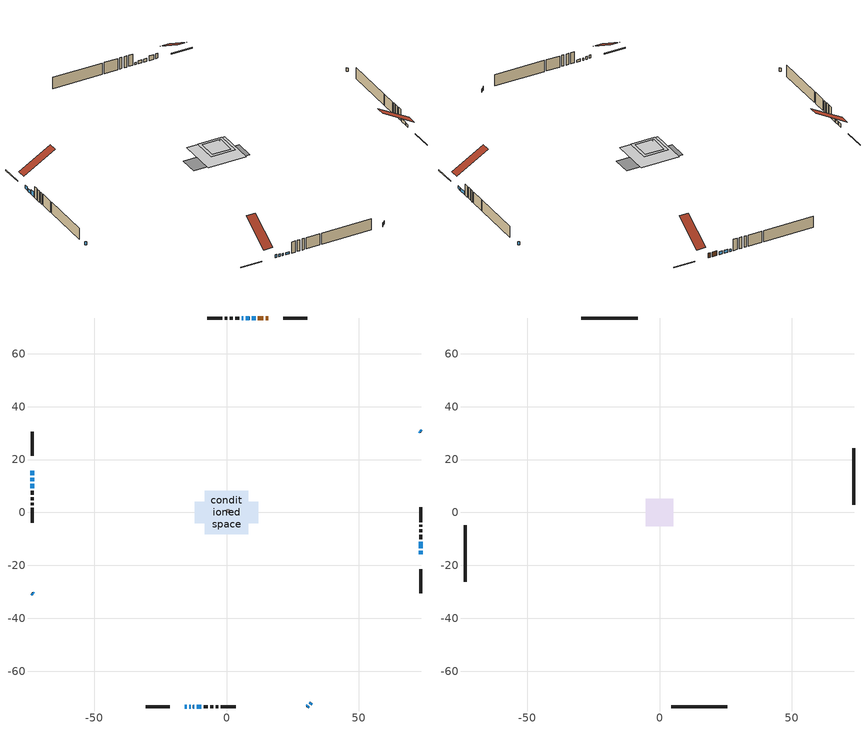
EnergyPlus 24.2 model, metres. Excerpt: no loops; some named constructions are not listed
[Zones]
air source heat pump airloop ret air zone
 floor adiabatic (AdiabaticConst): 0,0 0,1 1,1 1,0 z0
 wall adiabatic (AdiabaticConst): 1,0 1,1 0,1 0,0 1,0 z0:1
 ceiling adiabatic (AdiabaticConst): 1,0 1,1 0,1 0,0 z1
conditioned space
 floor adiabatic (AdiabaticFloorConstruction): -8.21,-8.21 -8.21,8.21 8.21,8.21 8.21,-8.21 z2.44
 floor foundation (Slab1 construction): -12.07,-4.01 -12.07,4.01 12.07,4.01 12.07,-4.01 z0
 wall outside (RimJoist1 construction): 30.43,73.47 21.5,73.47 / -30.43,-73.47 -21.5,-73.47 / -73.47,30.43 -73.47,21.5 / 73.47,-30.43 73.47,-21.5 z0:0.3
 wall outside (AdiabaticWallConstruction 1): 15.73,73.47 14.82,73.47 / 13.89,73.47 11.89,73.47 z0:2.03
 wall outside (AdiabaticWallConstruction): 73.47,-15.73 73.47,-14.41 z0:1.17; 10.96,73.47 9.62,73.47 / -73.47,-30.43 -73,-30.9 / 8.69,73.47 7.34,73.47 / 30.43,-73.47 30.9,-73 / -15.73,-73.47 -15.07,-73.47 / -73.47,13.2 -73.47,11.85 / 73.47,-13.48 73.47,-10.96 / 73.47,30.43 73,30.9 / 31.55,-72.34 32.02,-71.87 z0:1.35; 6.41,73.47 5.72,73.47 z0:0.94; -73.47,15.73 -73.47,14.13 z0:1.52; -14.14,-73.47 -13.58,-73.47 z0:1.22; -12.66,-73.47 -12.09,-73.47 z0:0.89; -73.47,10.93 -73.47,9.15 z0:2.03; -11.17,-73.47 -9.57,-73.47 z0:0.92
 wall outside (Wall1 construction): 4.8,73.47 3.24,73.47 / -8.64,-73.47 -7.08,-73.47 / -73.47,8.22 -73.47,6.66 / 73.47,-10.04 73.47,-8.48 z0:4.88
 wall outside (Wall2 construction): 2.31,73.47 1.16,73.47 / -6.15,-73.47 -5,-73.47 / -73.47,5.73 -73.47,4.58 / 73.47,-7.55 73.47,-6.4 z0:4.88
 wall outside (Wall3 construction): 0.23,73.47 -0.67,73.47 / -4.07,-73.47 -3.18,-73.47 / -73.47,3.65 -73.47,2.76 / 73.47,-5.47 73.47,-4.57 z0:4.88
 wall outside (Wall4 construction): -1.59,73.47 -7.28,73.47 / -2.25,-73.47 3.44,-73.47 / -73.47,1.83 -73.47,-3.86 / 73.47,-3.65 73.47,2.04 z0:4.88
 window (WindowConstruction): 73.47,-15.73 73.47,-14.41 z0:1.17
 window (WindowConstruction 6): 10.96,73.47 9.62,73.47 z0:1.35
 window (WindowConstruction 7): -73.47,-30.43 -73,-30.9 z0:1.35
 window (WindowConstruction 8): 8.69,73.47 7.34,73.47 z0:1.35
 window (WindowConstruction 9): 6.41,73.47 5.72,73.47 z0:0.94
 window (WindowConstruction 10): 30.43,-73.47 30.9,-73 z0:1.35
 window (WindowConstruction 11): -15.73,-73.47 -15.07,-73.47 z0:1.35
 window (WindowConstruction 12): -73.47,15.73 -73.47,14.13 z0:1.52
 window (WindowConstruction 13): -73.47,13.2 -73.47,11.85 z0:1.35
 window (WindowConstruction 14): -14.14,-73.47 -13.58,-73.47 z0:1.22
 window (WindowConstruction 15): -12.65,-73.47 -12.1,-73.47 z0:0.89
 window (WindowConstruction 1): -73.47,10.93 -73.47,9.15 z0:2.03
 window (WindowConstruction 2): 73.47,-13.48 73.47,-10.96 z0:1.35
 window (WindowConstruction 3): 73.47,30.43 73,30.9 z0:1.35
 window (WindowConstruction 4): 31.56,-72.34 32.02,-71.88 z0:1.35
 window (WindowConstruction 5): -11.17,-73.47 -9.57,-73.47 z0:0.91
 door (Door): 15.73,73.47 14.82,73.47 z0:2.03
 door (Door 1): 13.89,73.47 11.89,73.47 z0:2.03
 ceiling adiabatic (AdiabaticFloorConstruction): 8.21,-8.21 8.21,8.21 -8.21,8.21 -8.21,-8.21 z2.44
furnace airloop ret air zone
 floor adiabatic (AdiabaticConst): 0,0 0,1 1,1 1,0 z0
 wall adiabatic (AdiabaticConst): 0,1 0,0 1,0 1,1 0,1 z0:1
 ceiling adiabatic (AdiabaticConst): 1,0 1,1 0,1 0,0 z1
attic - vented
 floor to conditioned space (Floor1 construction Reversed): -3.99,-3.99 -3.99,3.99 3.99,3.99 3.99,-3.99 z4.88
 floor to conditioned space (Floor2 construction Reversed): -3.33,-3.33 -3.33,3.33 3.33,3.33 3.33,-3.33 z4.88
 floor to conditioned space (Floor3 construction Reversed): -5.13,-5.13 -5.13,5.13 5.13,5.13 5.13,-5.13 z4.88
 wall outside (Wall5 construction): -8.21,73.47 -29.5,73.47 / 4.37,-73.47 25.66,-73.47 / -73.47,-4.79 -73.47,-26.08 / 73.47,2.97 73.47,24.26 z0:4.88
 roof outside (Roof1 construction): 16.66,73.47,4.88 16.66,59.97,12.75 20.57,59.97,12.75 20.57,73.47,4.88; -16.66,-73.47,4.88 -16.66,-59.97,12.75 -20.57,-59.97,12.75 -20.57,-73.47,4.88; -73.47,16.66,4.88 -59.97,16.66,12.75 -59.97,20.57,12.75 -73.47,20.57,4.88; 73.47,-16.66,4.88 59.97,-16.66,12.75 59.97,-20.57,12.75 73.47,-20.57,4.88
[Construction]
Floor1 construction: ceiling loosefill ins, ceiling stud and cavity, gypsum board
Floor2 construction: ceiling loosefill ins, ceiling stud and cavity 1, gypsum board
Floor3 construction: ceiling loosefill ins, ceiling stud and cavity 2, gypsum board
[EnergyManagementSystem:Actuator]
Name | Actuated Component Unique | Actuated Component Type | Actuated Component Control Type
air_source_heat_pump_airloop_0_RetCondToDZ_act | air source heat pump airloop_0 RetCondToDZ | OtherEquipment | Power Level
air_source_heat_pump_airloop_0_RetCondToRP_act | air source heat pump airloop_0 RetCondToRP | OtherEquipment | Power Level
air_source_heat_pump_airloop_0_RetLatLkToRP_act | air source heat pump airloop_0 RetLatLkToRP | OtherEquipment | Power Level
air_source_heat_pump_airloop_0_RetSensLkToRP_act | air source heat pump airloop_0 RetSensLkToRP | OtherEquipment | Power Level
air_source_heat_pump_airloop_0_SupCondToDZ_act | air source heat pump airloop_0 SupCondToDZ | OtherEquipment | Power Level
air_source_heat_pump_airloop_0_SupCondToLv_act | air source heat pump airloop_0 SupCondToLv | OtherEquipment | Power Level
air_source_heat_pump_airloop_0_SupLatLkToCond_act | air source heat pump airloop_0 SupLatLkToCond | OtherEquipment | Power Level
air_source_heat_pump_airloop_0_SupLatLkToDZ_act | air source heat pump airloop_0 SupLatLkToDZ | OtherEquipment | Power Level
air_source_heat_pump_airloop_0_SupSensLkToCond_act | air source heat pump airloop_0 SupSensLkToCond | OtherEquipment | Power Level
air_source_heat_pump_airloop_0_SupSensLkToDZ_act | air source heat pump airloop_0 SupSensLkToDZ | OtherEquipment | Power Level
air_source_heat_pump_airloop_0_ZoneMixCondToDZ_mix_act | air source heat pump airloop_0 ZoneMixCondToDZ mix | ZoneMixing | Air Exchange Flow Rate
air_source_heat_pump_airloop_0_ZoneMixDZToCond_mix_act | air source heat pump airloop_0 ZoneMixDZToCond mix | ZoneMixing | Air Exchange Flow Rate
attic_vented_1_duct_leakage_imbalance_infil_flow_act | attic_vented 1 duct leakage imbalance infil flow | Zone Infiltration | Air Exchange Flow Rate
fridge_schedule_act | fridge schedule | Schedule:Constant | Schedule Value
furnace_airloop_0_RetCondToDZ_act | furnace airloop_0 RetCondToDZ | OtherEquipment | Power Level
furnace_airloop_0_RetCondToRP_act | furnace airloop_0 RetCondToRP | OtherEquipment | Power Level
furnace_airloop_0_RetLatLkToRP_act | furnace airloop_0 RetLatLkToRP | OtherEquipment | Power Level
furnace_airloop_0_RetSensLkToRP_act | furnace airloop_0 RetSensLkToRP | OtherEquipment | Power Level
furnace_airloop_0_SupCondToDZ_act | furnace airloop_0 SupCondToDZ | OtherEquipment | Power Level
furnace_airloop_0_SupCondToLv_act | furnace airloop_0 SupCondToLv | OtherEquipment | Power Level
furnace_airloop_0_SupLatLkToCond_act | furnace airloop_0 SupLatLkToCond | OtherEquipment | Power Level
furnace_airloop_0_SupLatLkToDZ_act | furnace airloop_0 SupLatLkToDZ | OtherEquipment | Power Level
furnace_airloop_0_SupSensLkToCond_act | furnace airloop_0 SupSensLkToCond | OtherEquipment | Power Level
furnace_airloop_0_SupSensLkToDZ_act | furnace airloop_0 SupSensLkToDZ | OtherEquipment | Power Level
furnace_airloop_0_ZoneMixCondToDZ_mix_act | furnace airloop_0 ZoneMixCondToDZ mix | ZoneMixing | Air Exchange Flow Rate
furnace_airloop_0_ZoneMixDZToCond_mix_act | furnace airloop_0 ZoneMixDZToCond mix | ZoneMixing | Air Exchange Flow Rate
infil_flow_act | infil flow | Zone Infiltration | Air Exchange Flow Rate
mech_vent_house_fan_cfis_act | mech vent house fan cfis | ElectricEquipment | Electricity Rate
mech_vent_house_fan_latent_load_act | mech vent house fan latent load | OtherEquipment | Power Level
mech_vent_house_fan_sensible_load_act | mech vent house fan sensible load | OtherEquipment | Power Level
natural_vent_flow_act | natural vent flow | Zone Infiltration | Air Exchange Flow Rate
Sequential_Fraction_Schedule_2_act | Sequential Fraction Schedule 2 | Schedule:Constant | Schedule Value
water_heater_ec_adj_act | water heater energy adjustment1 | OtherEquipment | Power Level
whole_house_fan_act | whole house fan | ElectricEquipment | Electricity Rate
whole_house_fan_flow_act | whole house fan flow | Zone Infiltration | Air Exchange Flow Rate
whole_house_fan_mix_act | whole house fan mix | ZoneMixing | Air Exchange Flow Rate
[EnergyManagementSystem:Program]
air_source_heat_pump_airloop_0_duct_program: Set air_source_heat_pump_airloop_AH_MFR = air_source_heat_pump_airloop_AH_MFR_s; Set air_source_heat_pump_airloop_Fan_RTF = 0; Set air_source_heat_pump_airloop_Fan_RTF = air_source_heat_pump_airloop_Fan_RTF + air_source_heat_pump_airloop_Fan_RTF_s; Set air_source_heat_pump_airloop_Fan_RTF = air_source_heat_pump_airloop_Fan_RTF + air_source_heat_pump_airloop_Fan_RTF_s_1; Set air_source_heat_pump_airloop_Fan_RTF = air_source_heat_pump_airloop_Fan_RTF + air_source_heat_pump_airloop_Fan_RTF_s_2; Set air_source_heat_pump_airloop_Fan_RTF = air_source_heat_pump_airloop_Fan_RTF + air_source_heat_pump_airloop_Fan_RTF_s_3; Set air_source_heat_pump_airloop_AH_VFR = air_source_heat_pump_airloop_AH_VFR_s; Set air_source_heat_pump_airloop_AH_Tout = air_source_heat_pump_airloop_AH_Tout_s; Set air_source_heat_pump_airloop_AH_Wout = air_source_heat_pump_airloop_AH_Wout_s; Set air_source_heat_pump_airloop_RA_T = air_source_heat_pump_airloop_RA_T_s; Set air_source_heat_pump_airloop_Ra_W = air_source_heat_pump_airloop_Ra_W_s; Set air_source_heat_pump_airloop_0_DZ_T = air_source_heat_pump_airloop_0_DZ_T_s; Set air_source_heat_pump_airloop_0_DZ_W = air_source_heat_pump_airloop_0_DZ_W_s; Run air_source_heat_pump_airloop_0_duct_subroutine; Set air_source_heat_pump_airloop_0_SupSensLkToCond_act = air_source_heat_pump_airloop_0_SupSensLkToCond; Set air_source_heat_pump_airloop_0_SupLatLkToCond_act = air_source_heat_pump_airloop_0_SupLatLkToCond; Set air_source_heat_pump_airloop_0_SupCondToLv_act = air_source_heat_pump_airloop_0_SupCondToLv; Set air_source_heat_pump_airloop_0_RetSensLkToRP_act = air_source_heat_pump_airloop_0_RetSensLkToRP; Set air_source_heat_pump_airloop_0_RetLatLkToRP_act = air_source_heat_pump_airloop_0_RetLatLkToRP; Set air_source_heat_pump_airloop_0_RetCondToRP_act = air_source_heat_pump_airloop_0_RetCondToRP; Set air_source_heat_pump_airloop_0_RetCondToDZ_act = air_source_heat_pump_airloop_0_RetCondToDZ; Set air_source_heat_pump_airloop_0_SupCondToDZ_act = air_source_heat_pump_airloop_0_SupCondToDZ; Set air_source_heat_pump_airloop_0_SupSensLkToDZ_act = air_source_heat_pump_airloop_0_SupSensLkToDZ; Set air_source_heat_pump_airloop_0_SupLatLkToDZ_act = air_source_heat_pump_airloop_0_SupLatLkToDZ; Set air_source_heat_pump_airloop_0_ZoneMixDZToCond_mix_act = air_source_heat_pump_airloop_0_ZoneMixDZToCond; Set air_source_heat_pump_airloop_0_ZoneMixCondToDZ_mix_act = air_source_heat_pump_airloop_0_ZoneMixCondToDZ
air_source_heat_pump_supply_fan_disaggregate_program: Set air_source_heat_pump_supply_fan_clg = 0; Set air_source_heat_pump_supply_fan_primary_htg = 0; If air_source_heat_pump_clg_coil_s > 0; Set air_source_heat_pump_supply_fan_clg = air_source_heat_pump_supply_fan_s; Else; Set air_source_heat_pump_supply_fan_primary_htg = air_source_heat_pump_supply_fan_s; EndIf
air_source_heat_pump_supply_fan_power_program: If tout_db_1 < -40.0; Set air_source_heat_pump_supply_fan_pressure_rise_act = 0; Set air_source_heat_pump_supply_fan_total_efficiency_act = 1; Else; Set air_source_heat_pump_supply_fan_pressure_rise_act = NULL; Set air_source_heat_pump_supply_fan_total_efficiency_act = NULL; EndIf
attic_vented_1_duct_leakage_imbalance_infil_program: Set Qducts = 0; Set Qducts = Qducts - furnace_airloop_0_DuctImbalLkSupFanEquivDZ; Set Qducts = Qducts + furnace_airloop_0_DuctImbalLkExhFanEquivDZ; Set Qducts = Qducts - air_source_heat_pump_airloop_0_DuctImbalLkSupFanEquivDZ; Set Qducts = Qducts + air_source_heat_pump_airloop_0_DuctImbalLkExhFanEquivDZ; Set attic_vented_1_duct_leakage_imbalance_infil_flow_act = (@Abs(Qducts))
boiler_hydronic_pump_disaggregate_program: Set boiler_hydronic_pump_backup_htg = 0; If boiler_baseboard_s > 0; Set boiler_hydronic_pump_backup_htg = boiler_hydronic_pump_s; EndIf
boiler_hydronic_pump_power_program: Set heating_plr = boiler_plr_s; Set pump_total_eff = boiler_hydronic_pump_rated_mfr / 1000 * 20000.0 / 1.0; Set pump_vfr = boiler_hydronic_pump_mfr_s / 1000; If pump_vfr > 0; Set boiler_hydronic_pump_pressure_rise_act = 1.0 * heating_plr * pump_total_eff / pump_vfr; Else; Set boiler_hydronic_pump_pressure_rise_act = 0; EndIf
component_loads_program: Set loads_htg_walls = 0; Set loads_htg_rim_joists = 0; Set loads_htg_foundation_walls = 0; Set loads_htg_floors = 0; Set loads_htg_slabs = 0; Set loads_htg_ceilings = 0; Set loads_htg_roofs = 0; Set loads_htg_windows_conduction = 0; Set loads_htg_windows_solar = 0; Set loads_htg_doors = 0; Set loads_htg_skylights_conduction = 0; Set loads_htg_skylights_solar = 0; Set loads_htg_internal_mass = 0; Set loads_htg_intgains = 0; Set loads_htg_lighting = 0; Set loads_htg_infil = 0; Set loads_htg_mechvent = 0; Set loads_htg_natvent = 0; Set loads_htg_whf = 0; Set loads_htg_ducts = 0; Set loads_clg_walls = 0; Set loads_clg_rim_joists = 0; Set loads_clg_foundation_walls = 0; Set loads_clg_floors = 0; Set loads_clg_slabs = 0; Set loads_clg_ceilings = 0; Set loads_clg_roofs = 0; Set loads_clg_windows_conduction = 0; Set loads_clg_windows_solar = 0; Set loads_clg_doors = 0; Set loads_clg_skylights_conduction = 0; Set loads_clg_skylights_solar = 0; Set loads_clg_internal_mass = 0; Set loads_clg_intgains = 0; Set loads_clg_lighting = 0; Set loads_clg_infil = 0; Set loads_clg_mechvent = 0; Set loads_clg_natvent = 0; Set loads_clg_whf = 0; Set loads_clg_ducts = 0; Set hr_walls = 0; Set hr_walls = hr_walls + s_conv_10 + s_ig_10 + s_sol_10 + s_lgt_10 + s_surf_10; Set hr_walls = hr_walls + s_conv_11 + s_ig_11 + s_sol_11 + s_lgt_11 + s_surf_11; Set hr_walls = hr_walls + s_conv_12 + s_ig_12 + s_sol_12 + s_lgt_12 + s_surf_12; Set hr_walls = hr_walls + s_conv_13 + s_ig_13 + s_sol_13 + s_lgt_13 + s_surf_13; Set hr_walls = hr_walls + s_conv_14 + s_ig_14 + s_sol_14 + s_lgt_14 + s_surf_14; Set hr_walls = hr_walls + s_conv_15 + s_ig_15 + s_sol_15 + s_lgt_15 + s_surf_15; Set hr_walls = hr_walls + s_conv_16 + s_ig_16 + s_sol_16 + s_lgt_16 + s_surf_16; Set hr_walls = hr_walls + s_conv_17 + s_ig_17 + s_sol_17 + s_lgt_17 + s_surf_17; Set hr_walls = hr_walls + s_conv_18 + s_ig_18 + s_sol_18 + s_lgt_18 + s_surf_18; Set hr_walls = hr_walls + s_conv_19 + s_ig_19 + s_sol_19 + s_lgt_19 + s_surf_19; Set hr_walls = hr_walls + s_conv_20 + s_ig_20 + s_sol_20 + s_lgt_20 + s_surf_20; Set hr_walls = hr_walls + s_conv_21 + s_ig_21 + s_sol_21 + s_lgt_21 + s_surf_21; Set hr_walls = hr_walls + s_conv_22 + s_ig_22 + s_sol_22 + s_lgt_22 + s_surf_22; Set hr_walls = hr_walls + s_conv_23 + s_ig_23 + s_sol_23 + s_lgt_23 + s_surf_23; Set hr_walls = hr_walls + s_conv_24 + s_ig_24 + s_sol_24 + s_lgt_24 + s_surf_24; Set hr_walls = hr_walls + s_conv_25 + s_ig_25 + s_sol_25 + s_lgt_25 + s_surf_25; Set hr_rim_joists = 0; Set hr_rim_joists = hr_rim_joists + s_conv_5 + s_ig_5 + s_sol_5 + s_lgt_5 + s_surf_5; Set hr_rim_joists = hr_rim_joists + s_conv_6 + s_ig_6 + s_sol_6 + s_lgt_6 + s_surf_6; Set hr_rim_joists = hr_rim_joists + s_conv_7 + s_ig_7 + s_sol_7 + s_lgt_7 + s_surf_7; Set hr_rim_joists = hr_rim_joists + s_conv_8 + s_ig_8 + s_sol_8 + s_lgt_8 + s_surf_8; Set hr_foundation_walls = 0; Set hr_floors = 0; Set hr_slabs = 0; Set hr_slabs = hr_slabs + s_conv_9 + s_ig_9 + s_sol_9 + s_lgt_9 + s_surf_9; Set hr_ceilings = 0; Set hr_ceilings = hr_ceilings + s_conv + s_ig + s_sol + s_lgt + s_surf; Set hr_ceilings = hr_ceilings + s_conv_1 + s_ig_1 + s_sol_1 + s_lgt_1 + s_surf_1; Set hr_ceilings = hr_ceilings + s_conv_2 + s_ig_2 + s_sol_2 + s_lgt_2 + s_surf_2; Set hr_roofs = 0; Set hr_windows_conduction = 0; Set hr_windows_conduction = hr_windows_conduction + ss_conv_2; Set hr_windows_conduction = hr_windows_conduction + ss_ig_2; Set hr_windows_conduction = hr_windows_conduction + ss_surf_2; Set hr_windows_conduction = hr_windows_conduction + ss_conv_3; Set hr_windows_conduction = hr_windows_conduction + ss_ig_3; Set hr_windows_conduction = hr_windows_conduction + ss_surf_3; Set hr_windows_conduction = hr_windows_conduction + ss_conv_4; Set hr_windows_conduction = hr_windows_conduction + ss_ig_4; Set hr_windows_conduction = hr_windows_conduction + ss_surf_4; Set hr_windows_conduction = hr_windows_conduction + ss_conv_5; Set hr_windows_conduction = hr_windows_conduction + ss_ig_5; Set hr_windows_conduction = hr_windows_conduction + ss_surf_5; Set hr_windows_conduction = hr_windows_conduction + ss_conv_6; Set hr_windows_conduction = hr_windows_conduction + ss_ig_6; Set hr_windows_conduction = hr_windows_conduction + ss_surf_6; Set hr_windows_conduction = hr_windows_conduction + ss_conv_7; Set hr_windows_conduction = hr_windows_conduction + ss_ig_7; Set hr_windows_conduction = hr_windows_conduction + ss_surf_7; Set hr_windows_conduction = hr_windows_conduction + ss_conv_8; Set hr_windows_conduction = hr_windows_conduction + ss_ig_8; Set hr_windows_conduction = hr_windows_conduction + ss_surf_8; Set hr_windows_conduction = hr_windows_conduction + ss_conv_9; Set hr_windows_conduction = hr_windows_conduction + ss_ig_9; Set hr_windows_conduction = hr_windows_conduction + ss_surf_9; Set hr_windows_conduction = hr_windows_conduction + ss_conv_10; Set hr_windows_conduction = hr_windows_conduction + ss_ig_10; Set hr_windows_conduction = hr_windows_conduction + ss_surf_10; Set hr_windows_conduction = hr_windows_conduction + ss_conv_11; Set hr_windows_conduction = hr_windows_conduction + ss_ig_11; Set hr_windows_conduction = hr_windows_conduction + ss_surf_11; Set hr_windows_conduction = hr_windows_conduction + ss_conv_12; Set hr_windows_conduction = hr_windows_conduction + ss_ig_12; Set hr_windows_conduction = hr_windows_conduction + ss_surf_12; Set hr_windows_conduction = hr_windows_conduction + ss_conv_13; Set hr_windows_conduction = hr_windows_conduction + ss_ig_13; Set hr_windows_conduction = hr_windows_conduction + ss_surf_13; Set hr_windows_conduction = hr_windows_conduction + ss_conv_14; Set hr_windows_conduction = hr_windows_conduction + ss_ig_14; Set hr_windows_conduction = hr_windows_conduction + ss_surf_14; Set hr_windows_conduction = hr_windows_conduction + ss_conv_15; Set hr_windows_conduction = hr_windows_conduction + ss_ig_15; Set hr_windows_conduction = hr_windows_conduction + ss_surf_15; Set hr_windows_conduction = hr_windows_conduction + ss_conv_16; Set hr_windows_conduction = hr_windows_conduction + ss_ig_16; Set hr_windows_conduction = hr_windows_conduction + ss_surf_16; Set hr_windows_conduction = hr_windows_conduction + ss_conv_17; Set hr_windows_conduction = hr_windows_conduction + ss_ig_17; Set hr_windows_conduction = hr_windows_conduction + ss_surf_17; Set hr_windows_solar = 0; Set hr_windows_solar = hr_windows_solar - ss_trans_in * ZoneTimestep * 3600 + ss_back_out * ZoneTimestep * 3600 + ss_trans_out * ZoneTimestep * 3600; Set hr_windows_solar = hr_windows_solar - ss_trans_in_1 * ZoneTimestep * 3600 + ss_back_out_1 * ZoneTimestep * 3600 + ss_trans_out_1 * ZoneTimestep * 3600; Set hr_windows_solar = hr_windows_solar - ss_trans_in_2 * ZoneTimestep * 3600 + ss_back_out_2 * ZoneTimestep * 3600 + ss_trans_out_2 * ZoneTimestep * 3600; Set hr_windows_solar = hr_windows_solar - ss_trans_in_3 * ZoneTimestep * 3600 + ss_back_out_3 * ZoneTimestep * 3600 + ss_trans_out_3 * ZoneTimestep * 3600; Set hr_windows_solar = hr_windows_solar - ss_trans_in_4 * ZoneTimestep * 3600 + ss_back_out_4 * ZoneTimestep * 3600 + ss_trans_out_4 * ZoneTimestep * 3600; Set hr_windows_solar = hr_windows_solar - ss_trans_in_5 * ZoneTimestep * 3600 + ss_back_out_5 * ZoneTimestep * 3600 + ss_trans_out_5 * ZoneTimestep * 3600; Set hr_windows_solar = hr_windows_solar - ss_trans_in_6 * ZoneTimestep * 3600 + ss_back_out_6 * ZoneTimestep * 3600 + ss_trans_out_6 * ZoneTimestep * 3600; Set hr_windows_solar = hr_windows_solar - ss_trans_in_7 * ZoneTimestep * 3600 + ss_back_out_7 * ZoneTimestep * 3600 + ss_trans_out_7 * ZoneTimestep * 3600; Set hr_windows_solar = hr_windows_solar - ss_trans_in_8 * ZoneTimestep * 3600 + ss_back_out_8 * ZoneTimestep * 3600 + ss_trans_out_8 * ZoneTimestep * 3600; Set hr_windows_solar = hr_windows_solar - ss_trans_in_9 * ZoneTimestep * 3600 + ss_back_out_9 * ZoneTimestep * 3600 + ss_trans_out_9 * ZoneTimestep * 3600; Set hr_windows_solar = hr_windows_solar - ss_trans_in_10 * ZoneTimestep * 3600 + ss_back_out_10 * ZoneTimestep * 3600 + ss_trans_out_10 * ZoneTimestep * 3600; Set hr_windows_solar = hr_windows_solar - ss_trans_in_11 * ZoneTimestep * 3600 + ss_back_out_11 * ZoneTimestep * 3600 + ss_trans_out_11 * ZoneTimestep * 3600; Set hr_windows_solar = hr_windows_solar - ss_trans_in_12 * ZoneTimestep * 3600 + ss_back_out_12 * ZoneTimestep * 3600 + ss_trans_out_12 * ZoneTimestep * 3600; Set hr_windows_solar = hr_windows_solar - ss_trans_in_13 * ZoneTimestep * 3600 + ss_back_out_13 * ZoneTimestep * 3600 + ss_trans_out_13 * ZoneTimestep * 3600; Set hr_windows_solar = hr_windows_solar - ss_trans_in_14 * ZoneTimestep * 3600 + ss_back_out_14 * ZoneTimestep * 3600 + ss_trans_out_14 * ZoneTimestep * 3600; Set hr_windows_solar = hr_windows_solar - ss_trans_in_15 * ZoneTimestep * 3600 + ss_back_out_15 * ZoneTimestep * 3600 + ss_trans_out_15 * ZoneTimestep * 3600; Set hr_doors = 0; Set hr_doors = hr_doors + ss_sol; Set hr_doors = hr_doors + ss_lgt; Set hr_doors = hr_doors + ss_conv; Set hr_doors = hr_doors + ss_ig; Set hr_doors = hr_doors + ss_surf; Set hr_doors = hr_doors + ss_sol_1; Set hr_doors = hr_doors + ss_lgt_1; Set hr_doors = hr_doors + ss_conv_1; Set hr_doors = hr_doors + ss_ig_1; Set hr_doors = hr_doors + ss_surf_1; Set hr_skylights_conduction = 0; Set hr_skylights_solar = 0; Set hr_internal_mass = 0; Set hr_internal_mass = hr_internal_mass + s_conv_3 + s_ig_3 + s_sol_3 + s_lgt_3 + s_surf_3; Set hr_internal_mass = hr_internal_mass + s_conv_4 + s_ig_4 + s_sol_4 + s_lgt_4 + s_surf_4; Set hr_internal_mass = hr_internal_mass + im_conv + im_ig + im_sol + im_lgt + im_surf; Set hr_internal_mass = hr_internal_mass + im_conv_1 + im_ig_1 + im_sol_1 + im_lgt_1 + im_surf_1; Set hr_intgains = 0; Set hr_intgains = hr_intgains - ig_ee_conv - ig_ee_rad - ig_ee_conv_1 - ig_ee_rad_1 - ig_ee_conv_2 - ig_ee_rad_2 - ig_ee_conv_3 - ig_ee_rad_3 - ig_ee_conv_4 - ig_ee_rad_4 - ig_ee_conv_5 - ig_ee_rad_5 - ig_ee_conv_6 - ig_ee_rad_6 - ig_oe_conv - ig_oe_rad - ig_oe_conv_1 - ig_oe_rad_1 - ig_oe_conv_2 - ig_oe_rad_2 - ig_oe_conv_3 - ig_oe_rad_3 - ig_oe_conv_4 - ig_oe_rad_4 - ig_ppl_conv - ig_ppl_rad; Set hr_lighting = 0; Set hr_lighting = hr_lighting - ig_lgt_conv - ig_lgt_rad - ig_lgt_vis; Set hr_infil = 0; Set hr_infil = hr_infil - airflow_gain + airflow_loss; Set hr_natvent = 0; Set hr_natvent = hr_natvent - airflow_gain_1 + airflow_loss_1; Set hr_whf = 0; Set hr_whf = hr_whf - airflow_gain_2 + airflow_loss_2; Set hr_mechvent = 0; Set hr_mechvent = hr_mechvent - mv_conv - mv_rad - mv_conv_1 - mv_rad_1 - mv_conv_2 - mv_rad_2 - mv_conv_3 - mv_rad_3 - mv_conv_4 - mv_rad_4; Set hr_ducts = 0; Set hr_ducts = hr_ducts - ducts_conv - ducts_rad - ducts_conv_1 - ducts_rad_1 - ducts_conv_2 - ducts_rad_2 - ducts_conv_3 - ducts_rad_3 - ducts_conv_4 - ducts_rad_4 - ducts_conv_5 - ducts_rad_5 - ducts_conv_6 - ducts_rad_6 - ducts_conv_7 - ducts_rad_7 - ducts_conv_8 - ducts_rad_8 - ducts_conv_9 - ducts_rad_9 - ducts_conv_10 - ducts_rad_10 - ducts_conv_11 - ducts_rad_11; Set hr_intgains = hr_intgains + dhw_loss * (1.0*(1-dhw_rtf) + 1.0*dhw_rtf); Set hr_ducts = hr_ducts + (duct_mix_loss_3 - duct_mix_gain_3); Set htg_mode = 0; Set clg_mode = 0; If (htg_load_cond > 0); Set htg_mode = 1.0; ElseIf (clg_load_cond > 0); Set clg_mode = 1.0; Else; Set htg_season = 0; Set clg_season = 0; If ((DayOfYear >= 1) && (DayOfYear <= 365)); Set clg_season = 1; EndIf; If ((DayOfYear >= 1) && (DayOfYear <= 365)); Set htg_season = 1; EndIf; If ((airflow_gain_1 <> 0) || (airflow_loss_1 <> 0)) && (clg_season == 1); Set clg_mode = 1.0; ElseIf ((airflow_gain_2 <> 0) || (airflow_loss_2 <> 0)) && (clg_season == 1); Set clg_mode = 1.0; Else; Set Tmid_setpoint = (htg_sp_s_1 + clg_sp_s_1) / 2; If (tin_s_1 > Tmid_setpoint) && (clg_season == 1); Set clg_mode = 1.0; ElseIf (tin_s_1 < Tmid_setpoint) && (htg_season == 1); Set htg_mode = 1.0; EndIf; EndIf; EndIf; Set loads_htg_walls = loads_htg_walls + (hr_walls * htg_mode * 1); Set loads_htg_rim_joists = loads_htg_rim_joists + (hr_rim_joists * htg_mode * 1); Set loads_htg_foundation_walls = loads_htg_foundation_walls + (hr_foundation_walls * htg_mode * 1); Set loads_htg_floors = loads_htg_floors + (hr_floors * htg_mode * 1); Set loads_htg_slabs = loads_htg_slabs + (hr_slabs * htg_mode * 1); Set loads_htg_ceilings = loads_htg_ceilings + (hr_ceilings * htg_mode * 1); Set loads_htg_roofs = loads_htg_roofs + (hr_roofs * htg_mode * 1); Set loads_htg_windows_conduction = loads_htg_windows_conduction + (hr_windows_conduction * htg_mode * 1); Set loads_htg_windows_solar = loads_htg_windows_solar + (hr_windows_solar * htg_mode * 1); Set loads_htg_doors = loads_htg_doors + (hr_doors * htg_mode * 1); Set loads_htg_skylights_conduction = loads_htg_skylights_conduction + (hr_skylights_conduction * htg_mode * 1); Set loads_htg_skylights_solar = loads_htg_skylights_solar + (hr_skylights_solar * htg_mode * 1); Set loads_htg_internal_mass = loads_htg_internal_mass + (hr_internal_mass * htg_mode * 1); Set loads_htg_intgains = loads_htg_intgains + (hr_intgains * htg_mode * 1); Set loads_htg_lighting = loads_htg_lighting + (hr_lighting * htg_mode * 1); Set loads_htg_infil = loads_htg_infil + (hr_infil * htg_mode * 1); Set loads_htg_mechvent = loads_htg_mechvent + (hr_mechvent * htg_mode * 1); Set loads_htg_natvent = loads_htg_natvent + (hr_natvent * htg_mode * 1); Set loads_htg_whf = loads_htg_whf + (hr_whf * htg_mode * 1); Set loads_htg_ducts = loads_htg_ducts + (hr_ducts * htg_mode * 1); Set loads_clg_walls = loads_clg_walls + (-hr_walls * clg_mode * 1); Set loads_clg_rim_joists = loads_clg_rim_joists + (-hr_rim_joists * clg_mode * 1); Set loads_clg_foundation_walls = loads_clg_foundation_walls + (-hr_foundation_walls * clg_mode * 1); Set loads_clg_floors = loads_clg_floors + (-hr_floors * clg_mode * 1); Set loads_clg_slabs = loads_clg_slabs + (-hr_slabs * clg_mode * 1); Set loads_clg_ceilings = loads_clg_ceilings + (-hr_ceilings * clg_mode * 1); Set loads_clg_roofs = loads_clg_roofs + (-hr_roofs * clg_mode * 1); Set loads_clg_windows_conduction = loads_clg_windows_conduction + (-hr_windows_conduction * clg_mode * 1); Set loads_clg_windows_solar = loads_clg_windows_solar + (-hr_windows_solar * clg_mode * 1); Set loads_clg_doors = loads_clg_doors + (-hr_doors * clg_mode * 1); Set loads_clg_skylights_conduction = loads_clg_skylights_conduction + (-hr_skylights_conduction * clg_mode * 1); Set loads_clg_skylights_solar = loads_clg_skylights_solar + (-hr_skylights_solar * clg_mode * 1); Set loads_clg_internal_mass = loads_clg_internal_mass + (-hr_internal_mass * clg_mode * 1); Set loads_clg_intgains = loads_clg_intgains + (-hr_intgains * clg_mode * 1); Set loads_clg_lighting = loads_clg_lighting + (-hr_lighting * clg_mode * 1); Set loads_clg_infil = loads_clg_infil + (-hr_infil * clg_mode * 1); Set loads_clg_mechvent = loads_clg_mechvent + (-hr_mechvent * clg_mode * 1); Set loads_clg_natvent = loads_clg_natvent + (-hr_natvent * clg_mode * 1); Set loads_clg_whf = loads_clg_whf + (-hr_whf * clg_mode * 1); Set loads_clg_ducts = loads_clg_ducts + (-hr_ducts * clg_mode * 1)
fridge_schedule_program: Set Tin = fridge_tin_s*(9.0/5.0)+32.0; Set fridge_schedule_act = 0; If (Hour == 0); Set fridge_schedule_act = (-0.487+0.019*Tin); ElseIf (Hour == 1); Set fridge_schedule_act = (-0.34+0.016*Tin); ElseIf (Hour == 2); Set fridge_schedule_act = (-0.37+0.017*Tin); ElseIf (Hour == 3); Set fridge_schedule_act = (-0.361+0.016*Tin); ElseIf (Hour == 4); Set fridge_schedule_act = (-0.515+0.018*Tin); ElseIf (Hour == 5); Set fridge_schedule_act = (-0.684+0.021*Tin); ElseIf (Hour == 6); Set fridge_schedule_act = (-0.471+0.019*Tin); ElseIf (Hour == 7); Set fridge_schedule_act = (-0.159+0.015*Tin); ElseIf (Hour == 8); Set fridge_schedule_act = (-0.079+0.015*Tin); ElseIf (Hour == 9); Set fridge_schedule_act = (-0.417+0.019*Tin); ElseIf (Hour == 10); Set fridge_schedule_act = (-0.411+0.018*Tin); ElseIf (Hour == 11); Set fridge_schedule_act = (-0.386+0.018*Tin); ElseIf (Hour == 12); Set fridge_schedule_act = (-0.24+0.016*Tin); ElseIf (Hour == 13); Set fridge_schedule_act = (-0.314+0.017*Tin); ElseIf (Hour == 14); Set fridge_schedule_act = (-0.16+0.015*Tin); ElseIf (Hour == 15); Set fridge_schedule_act = (-0.121+0.015*Tin); ElseIf (Hour == 16); Set fridge_schedule_act = (-0.469+0.02*Tin); ElseIf (Hour == 17); Set fridge_schedule_act = (-0.412+0.02*Tin); ElseIf (Hour == 18); Set fridge_schedule_act = (-0.091+0.017*Tin); ElseIf (Hour == 19); Set fridge_schedule_act = (0.077+0.014*Tin); ElseIf (Hour == 20); Set fridge_schedule_act = (-0.118+0.016*Tin); ElseIf (Hour == 21); Set fridge_schedule_act = (-0.247+0.017*Tin); ElseIf (Hour == 22); Set fridge_schedule_act = (-0.445+0.019*Tin); ElseIf (Hour == 23); Set fridge_schedule_act = (-0.544+0.02*Tin); EndIf
furnace_airloop_0_duct_program: Set furnace_airloop_AH_MFR = furnace_airloop_AH_MFR_s; Set furnace_airloop_Fan_RTF = 0; Set furnace_airloop_Fan_RTF = furnace_airloop_Fan_RTF + furnace_airloop_Fan_RTF_s; Set furnace_airloop_AH_VFR = furnace_airloop_AH_VFR_s; Set furnace_airloop_AH_Tout = furnace_airloop_AH_Tout_s; Set furnace_airloop_AH_Wout = furnace_airloop_AH_Wout_s; Set furnace_airloop_RA_T = furnace_airloop_RA_T_s; Set furnace_airloop_Ra_W = furnace_airloop_Ra_W_s; Set furnace_airloop_0_DZ_T = furnace_airloop_0_DZ_T_s; Set furnace_airloop_0_DZ_W = furnace_airloop_0_DZ_W_s; Run furnace_airloop_0_duct_subroutine; Set furnace_airloop_0_SupSensLkToCond_act = furnace_airloop_0_SupSensLkToCond; Set furnace_airloop_0_SupLatLkToCond_act = furnace_airloop_0_SupLatLkToCond; Set furnace_airloop_0_SupCondToLv_act = furnace_airloop_0_SupCondToLv; Set furnace_airloop_0_RetSensLkToRP_act = furnace_airloop_0_RetSensLkToRP; Set furnace_airloop_0_RetLatLkToRP_act = furnace_airloop_0_RetLatLkToRP; Set furnace_airloop_0_RetCondToRP_act = furnace_airloop_0_RetCondToRP; Set furnace_airloop_0_RetCondToDZ_act = furnace_airloop_0_RetCondToDZ; Set furnace_airloop_0_SupCondToDZ_act = furnace_airloop_0_SupCondToDZ; Set furnace_airloop_0_SupSensLkToDZ_act = furnace_airloop_0_SupSensLkToDZ; Set furnace_airloop_0_SupLatLkToDZ_act = furnace_airloop_0_SupLatLkToDZ; Set furnace_airloop_0_ZoneMixDZToCond_mix_act = furnace_airloop_0_ZoneMixDZToCond; Set furnace_airloop_0_ZoneMixCondToDZ_mix_act = furnace_airloop_0_ZoneMixCondToDZ
furnace_supply_fan_disaggregate_program: Set furnace_supply_fan_primary_htg = 0; If furnace_htg_coil_s > 0; Set furnace_supply_fan_primary_htg = furnace_supply_fan_s; EndIf
infil_program: Set p_m = 0.14; Set p_s = 0.22; Set s_m = 270; Set s_s = 370; Set z_m = 9.99744; Set z_s = 2.858682739631342; Set f_t = (((s_m/z_m)^p_m)*((z_s/s_s)^p_s)); Set Tdiff = tin_s-tout_s; Set dT = @Abs Tdiff; Set c = 0.1015; Set Cs = 0.0681; Set Cw = 0.152; Set n = 0.65; Set sft = (f_t*0.54); Set temp1 = ((c*Cw)*((sft*site_vw_s)^(2*n)))^2; Set Qinf = (((c*Cs*(dT^n))^2)+temp1)^0.5; Set Qinf = (@Max Qinf 0); Set mech_vent_house_fan_sensible_load_act = 0.0; Set mech_vent_house_fan_latent_load_act = 0.0; Set OASupInPb = out_pb_s; Set OASupInTemp = tout_s; Set OASupInW = out_wt_s; Set OASupRho = (@RhoAirFnPbTdbW OASupInPb OASupInTemp OASupInW); Set OASupCp = (@CpAirFnW OASupInW); Set OASupInEnth = (@HFnTdbW OASupInTemp OASupInW); Set ZoneTemp = tin_s; Set ZoneW = win_s; Set ZoneCp = (@CpAirFnW ZoneW); Set ZoneAirEnth = (@HFnTdbW ZoneTemp ZoneW); Set mech_vent_house_fan_cfis_act = 0.0; Set QWHV_cfis_sup = 0.0; Set QWHV_cfis_suppl_sup = 0.0; Set QWHV_cfis_suppl_exh = 0.0; Set Qrange = 0; Set Qbath = 0; Set Qbath = Qbath + 0.033 * mech_vent_bath_fan_0_sch_s; Set Qdryer = 0; Set Qdryer = Qdryer + 0.0001 * clothes_dryer_exhaust_0_sch_s; Set QWHV_sup = 0.0; Set QWHV_exh = 0.0; Set Qsupply = QWHV_sup + QWHV_cfis_sup + QWHV_cfis_suppl_sup; Set Qexhaust = Qrange + Qbath + Qdryer + QWHV_exh + QWHV_cfis_suppl_exh; Set Qfan = (@Max Qexhaust Qsupply); Set Qducts = 0; Set Qducts = Qducts - furnace_airloop_0_DuctImbalLkSupFanEquivCond; Set Qducts = Qducts + furnace_airloop_0_DuctImbalLkExhFanEquivCond; Set Qducts = Qducts - air_source_heat_pump_airloop_0_DuctImbalLkSupFanEquivCond; Set Qducts = Qducts + air_source_heat_pump_airloop_0_DuctImbalLkExhFanEquivCond; If Qducts < 0; Set Qsupply = Qsupply - Qducts; Else; Set Qexhaust = Qexhaust + Qducts; EndIf; Set Qfan_with_ducts = (@Max Qexhaust Qsupply); Set Qimb = (@Abs (Qsupply - Qexhaust)); If Qinf + Qimb > 0; Set Qtot = Qfan_with_ducts + (Qinf^2) / (Qinf + Qimb); Else; Set Qtot = Qfan_with_ducts; EndIf; Set Qinf_adj = Qtot - Qfan; Set infil_flow_act = Qinf_adj; Set infil_program_Qinf = Qinf_adj; Set infil_program_Qfan = Qfan; Set Qload = Qfan; Set Effectiveness_Sens = 0.0; Set Effectiveness_Lat = 0.0; Set Fan_MFR = Qload * OASupRho; Set ZoneInEnth = OASupInEnth; Set ZoneInTemp = OASupInTemp; Set FanTotalToCond = Fan_MFR * (ZoneInEnth - ZoneAirEnth); Set FanSensToCond = Fan_MFR * ZoneCp * (ZoneInTemp - ZoneTemp); Set FanLatToCond = FanTotalToCond - FanSensToCond; Set mech_vent_house_fan_sensible_load_act = mech_vent_house_fan_sensible_load_act + FanSensToCond; Set mech_vent_house_fan_latent_load_act = mech_vent_house_fan_latent_load_act + FanLatToCond
natural_vent_program: Set Tin = tin_s; Set Tout = tout_s; Set Wout = out_wt_s; Set Pbar = out_pb_s; Set Phiout = (@RhFnTdbWPb Tout Wout Pbar); Set MaxHR = 0.0115; Set Tnvsp = (htg_sp_s + clg_sp_s) / 2; Set NVavail = natural_vent_s; Set ClgSsnAvail = cool_season; Set Qnv = 0; Set Qwhf = 0; Set whole_house_fan_mix_act = 0; Set whole_house_fan_act = 0; If ((Wout < MaxHR) && (Tin > Tout) && (Tin > Tnvsp) && (ClgSsnAvail > 0)); Set WHF_Flow = 0; Set Adj = (Tin-Tnvsp)/(Tin-Tout); Set Adj = (@Min Adj 1); Set Adj = (@Max Adj 0); If (WHF_Flow > 0); Set Qwhf = WHF_Flow*Adj; Set whole_house_fan_mix_act = WHF_Flow*Adj; Set WHF_W = 0; Set whole_house_fan_act = WHF_W*Adj; ElseIf (NVavail > 0); Set NVArea = 0.0; Set Cs = 0.00010514390755683716; Set Cw = 2.4004252250914102e-05; Set Tdiff = Tin-Tout; Set dT = (@Abs Tdiff); Set Vwind = site_vw_s; Set SGNV = NVArea*Adj*((((Cs*dT)+(Cw*(Vwind^2)))^0.5)/1000); Set MaxNV = 3.6783332017704966; Set Qnv = (@Min SGNV MaxNV); EndIf; EndIf; Set natural_vent_flow_act = Qnv; Set whole_house_fan_flow_act = Qwhf; Set natural_vent_program_Qnv = Qnv; Set natural_vent_program_Qwhf = Qwhf
Sequential_Fraction_Schedule_2_program: If tout_db > -40.0; Set Sequential_Fraction_Schedule_2_act = 0; Else; Set Sequential_Fraction_Schedule_2_act = NULL; EndIf
total_airflows_program: Set total_infil_flow_rate = 0; Set total_mechvent_flow_rate = 0; Set total_natvent_flow_rate = 0; Set total_whf_flow_rate = 0; Set total_infil_flow_rate = total_infil_flow_rate + (infil_program_Qinf * 1); Set total_mechvent_flow_rate = total_mechvent_flow_rate + (infil_program_Qfan * 1); Set total_natvent_flow_rate = total_natvent_flow_rate + (natural_vent_program_Qnv * 1); Set total_whf_flow_rate = total_whf_flow_rate + (natural_vent_program_Qwhf * 1)
total_loads_program: Set loads_htg_tot = 0; Set loads_clg_tot = 0; If htg_load_cond > 0; Set loads_htg_tot = loads_htg_tot + (htg_load_cond - clg_load_cond) * 1.0; Set loads_htg_tot = loads_htg_tot + (htg_load_duct - clg_load_duct) * 1.0; Set loads_htg_tot = loads_htg_tot + (htg_load_duct_1 - clg_load_duct_1) * 1.0; EndIf; Set loads_htg_tot = (@Max loads_htg_tot 0); If clg_load_cond > 0; Set loads_clg_tot = loads_clg_tot + (clg_load_cond - htg_load_cond) * 1.0; Set loads_clg_tot = loads_clg_tot + (clg_load_duct - htg_load_duct) * 1.0; Set loads_clg_tot = loads_clg_tot + (clg_load_duct_1 - htg_load_duct_1) * 1.0; EndIf; Set loads_clg_tot = (@Max loads_clg_tot 0)
unmet_hours_program: Set htg_unmet_hours = 0; Set clg_unmet_hours = 0; Set unit_htg_unmet_hours = 0; If ((DayOfYear >= 1) && (DayOfYear <= 365)); Set unit_htg_unmet_hours = unit_htg_unmet_hours + conditioned_space_htg_unmet_s; If unit_htg_unmet_hours > htg_unmet_hours; Set htg_unmet_hours = unit_htg_unmet_hours; EndIf; EndIf; Set unit_clg_unmet_hours = 0; If ((DayOfYear >= 1) && (DayOfYear <= 365)); Set unit_clg_unmet_hours = unit_clg_unmet_hours + conditioned_space_clg_unmet_s; If unit_clg_unmet_hours > clg_unmet_hours; Set clg_unmet_hours = unit_clg_unmet_hours; EndIf; EndIf
water_heater_EC_adj: If WarmupFlag == 0; Set dhw_e_cons = water_heater_energy + water_heater_on_cycle_parasitic + water_heater_off_cycle_parasitic; Set water_heater_ec_adj_act = 0.0 * dhw_e_cons / 1; EndIf
[EnergyManagementSystem:Subroutine]
air_source_heat_pump_airloop_0_duct_subroutine: Set AH_MFR = air_source_heat_pump_airloop_AH_MFR / 1; If AH_MFR > 0; Set AH_Tout = air_source_heat_pump_airloop_AH_Tout; Set AH_Wout = air_source_heat_pump_airloop_AH_Wout; Set RA_T = air_source_heat_pump_airloop_RA_T; Set RA_W = air_source_heat_pump_airloop_Ra_W; Set Fan_RTF = air_source_heat_pump_airloop_Fan_RTF; Set DZ_T = air_source_heat_pump_airloop_0_DZ_T; Set DZ_W = air_source_heat_pump_airloop_0_DZ_W; Set AH_VFR = air_source_heat_pump_airloop_AH_VFR / 1; Set h_SA = (@HFnTdbW AH_Tout AH_Wout); Set h_RA = (@HFnTdbW RA_T RA_W); Set h_fg = (@HfgAirFnWTdb AH_Wout AH_Tout); Set h_DZ = (@HFnTdbW DZ_T DZ_W); Set air_cp = 1006.0; Set f_sup = 0.0 / (air_source_heat_pump_airloop_max_sup_fan_mfr/1 * 1.0135); Set f_ret = 0.0 / (air_source_heat_pump_airloop_max_sup_fan_mfr/1 * 1.0135); Set sup_lk_mfr = f_sup * AH_MFR; Set ret_lk_mfr = f_ret * AH_MFR; Set SupTotLkToCond = sup_lk_mfr*(h_RA - h_SA); Set SupLatLkToCond = sup_lk_mfr*h_fg*(RA_W-AH_Wout); Set SupSensLkToCond = SupTotLkToCond-SupLatLkToCond; Set supply_ua = 182.411; Set eTm = 0-((Fan_RTF/(AH_MFR*air_cp))*supply_ua); Set t_sup = DZ_T+((AH_Tout-DZ_T)*(@Exp eTm)); Set SupCondToCond = AH_MFR*air_cp*(t_sup-AH_Tout); Set SupCondToDZ = 0-SupCondToCond; Set return_ua = 67.559; Set eTm = 0-((Fan_RTF/(AH_MFR*air_cp))*return_ua); Set t_ret = DZ_T+((RA_T-DZ_T)*(@Exp eTm)); Set RetCondToRP = AH_MFR*air_cp*(t_ret-RA_T); Set RetCondToDZ = 0-RetCondToRP; Set RetLatLkToRP = 0; Set RetSensLkToRP = ret_lk_mfr*air_cp*(DZ_T-RA_T); Set SupTotLkToDZ = sup_lk_mfr*(h_SA-h_DZ); Set SupLatLkToDZ = sup_lk_mfr*h_fg*(AH_Wout-DZ_W); Set SupSensLkToDZ = SupTotLkToDZ-SupLatLkToDZ; Set FracOutsideToCond = 0.0; Set FracOutsideToDZ = 0.0; Set FracCondToOutside = 0.0; Set FracDZToOutside = 0.0; Set FracDZToCond = 0.0; Set FracCondToDZ = 0.0; Set lk_imbal_vfr = @ABS(f_sup - f_ret) * AH_VFR; Set ImbalLkCondToDZ = lk_imbal_vfr * FracCondToDZ; Set ImbalLkDZToCond = lk_imbal_vfr * FracDZToCond; Set ImbalLkOutsideToCond = lk_imbal_vfr * FracOutsideToCond; Set ImbalLkOutsideToDZ = lk_imbal_vfr * FracOutsideToDZ; Set ImbalLkCondToOutside = lk_imbal_vfr * FracCondToOutside; Set ImbalLkDZToOutside = lk_imbal_vfr * FracDZToOutside; Else; Set SupLatLkToCond = 0; Set SupSensLkToCond = 0; Set SupCondToCond = 0; Set RetCondToRP = 0; Set RetLatLkToRP = 0; Set RetSensLkToRP = 0; Set RetCondToDZ = 0; Set SupCondToDZ = 0; Set SupLatLkToDZ = 0; Set SupSensLkToDZ = 0; Set ImbalLkCondToDZ = 0; Set ImbalLkDZToCond = 0; Set ImbalLkOutsideToCond = 0; Set ImbalLkOutsideToDZ = 0; Set ImbalLkCondToOutside = 0; Set ImbalLkDZToOutside = 0; EndIf; Set air_source_heat_pump_airloop_0_SupLatLkToCond = SupLatLkToCond; Set air_source_heat_pump_airloop_0_SupSensLkToCond = SupSensLkToCond; Set air_source_heat_pump_airloop_0_SupCondToLv = SupCondToCond; Set air_source_heat_pump_airloop_0_RetCondToRP = RetCondToRP; Set air_source_heat_pump_airloop_0_RetLatLkToRP = RetLatLkToRP; Set air_source_heat_pump_airloop_0_RetSensLkToRP = RetSensLkToRP; Set air_source_heat_pump_airloop_0_RetCondToDZ = RetCondToDZ; Set air_source_heat_pump_airloop_0_SupCondToDZ = SupCondToDZ; Set air_source_heat_pump_airloop_0_SupLatLkToDZ = SupLatLkToDZ; Set air_source_heat_pump_airloop_0_SupSensLkToDZ = SupSensLkToDZ; Set air_source_heat_pump_airloop_0_ZoneMixCondToDZ = ImbalLkCondToDZ; Set air_source_heat_pump_airloop_0_ZoneMixDZToCond = ImbalLkDZToCond; Set air_source_heat_pump_airloop_0_DuctImbalLkSupFanEquivCond = ImbalLkCondToOutside; Set air_source_heat_pump_airloop_0_DuctImbalLkExhFanEquivCond = ImbalLkOutsideToCond; Set air_source_heat_pump_airloop_0_DuctImbalLkSupFanEquivDZ = ImbalLkDZToOutside; Set air_source_heat_pump_airloop_0_DuctImbalLkExhFanEquivDZ = ImbalLkOutsideToDZ
furnace_airloop_0_duct_subroutine: Set AH_MFR = furnace_airloop_AH_MFR / 1; If AH_MFR > 0; Set AH_Tout = furnace_airloop_AH_Tout; Set AH_Wout = furnace_airloop_AH_Wout; Set RA_T = furnace_airloop_RA_T; Set RA_W = furnace_airloop_Ra_W; Set Fan_RTF = furnace_airloop_Fan_RTF; Set DZ_T = furnace_airloop_0_DZ_T; Set DZ_W = furnace_airloop_0_DZ_W; Set AH_VFR = furnace_airloop_AH_VFR / 1; Set h_SA = (@HFnTdbW AH_Tout AH_Wout); Set h_RA = (@HFnTdbW RA_T RA_W); Set h_fg = (@HfgAirFnWTdb AH_Wout AH_Tout); Set h_DZ = (@HFnTdbW DZ_T DZ_W); Set air_cp = 1006.0; Set f_sup = 0.0 / (furnace_airloop_max_sup_fan_mfr/1 * 1.0135); Set f_ret = 0.0 / (furnace_airloop_max_sup_fan_mfr/1 * 1.0135); Set sup_lk_mfr = f_sup * AH_MFR; Set ret_lk_mfr = f_ret * AH_MFR; Set SupTotLkToCond = sup_lk_mfr*(h_RA - h_SA); Set SupLatLkToCond = sup_lk_mfr*h_fg*(RA_W-AH_Wout); Set SupSensLkToCond = SupTotLkToCond-SupLatLkToCond; Set supply_ua = 182.411; Set eTm = 0-((Fan_RTF/(AH_MFR*air_cp))*supply_ua); Set t_sup = DZ_T+((AH_Tout-DZ_T)*(@Exp eTm)); Set SupCondToCond = AH_MFR*air_cp*(t_sup-AH_Tout); Set SupCondToDZ = 0-SupCondToCond; Set return_ua = 67.559; Set eTm = 0-((Fan_RTF/(AH_MFR*air_cp))*return_ua); Set t_ret = DZ_T+((RA_T-DZ_T)*(@Exp eTm)); Set RetCondToRP = AH_MFR*air_cp*(t_ret-RA_T); Set RetCondToDZ = 0-RetCondToRP; Set RetLatLkToRP = 0; Set RetSensLkToRP = ret_lk_mfr*air_cp*(DZ_T-RA_T); Set SupTotLkToDZ = sup_lk_mfr*(h_SA-h_DZ); Set SupLatLkToDZ = sup_lk_mfr*h_fg*(AH_Wout-DZ_W); Set SupSensLkToDZ = SupTotLkToDZ-SupLatLkToDZ; Set FracOutsideToCond = 0.0; Set FracOutsideToDZ = 0.0; Set FracCondToOutside = 0.0; Set FracDZToOutside = 0.0; Set FracDZToCond = 0.0; Set FracCondToDZ = 0.0; Set lk_imbal_vfr = @ABS(f_sup - f_ret) * AH_VFR; Set ImbalLkCondToDZ = lk_imbal_vfr * FracCondToDZ; Set ImbalLkDZToCond = lk_imbal_vfr * FracDZToCond; Set ImbalLkOutsideToCond = lk_imbal_vfr * FracOutsideToCond; Set ImbalLkOutsideToDZ = lk_imbal_vfr * FracOutsideToDZ; Set ImbalLkCondToOutside = lk_imbal_vfr * FracCondToOutside; Set ImbalLkDZToOutside = lk_imbal_vfr * FracDZToOutside; Else; Set SupLatLkToCond = 0; Set SupSensLkToCond = 0; Set SupCondToCond = 0; Set RetCondToRP = 0; Set RetLatLkToRP = 0; Set RetSensLkToRP = 0; Set RetCondToDZ = 0; Set SupCondToDZ = 0; Set SupLatLkToDZ = 0; Set SupSensLkToDZ = 0; Set ImbalLkCondToDZ = 0; Set ImbalLkDZToCond = 0; Set ImbalLkOutsideToCond = 0; Set ImbalLkOutsideToDZ = 0; Set ImbalLkCondToOutside = 0; Set ImbalLkDZToOutside = 0; EndIf; Set furnace_airloop_0_SupLatLkToCond = SupLatLkToCond; Set furnace_airloop_0_SupSensLkToCond = SupSensLkToCond; Set furnace_airloop_0_SupCondToLv = SupCondToCond; Set furnace_airloop_0_RetCondToRP = RetCondToRP; Set furnace_airloop_0_RetLatLkToRP = RetLatLkToRP; Set furnace_airloop_0_RetSensLkToRP = RetSensLkToRP; Set furnace_airloop_0_RetCondToDZ = RetCondToDZ; Set furnace_airloop_0_SupCondToDZ = SupCondToDZ; Set furnace_airloop_0_SupLatLkToDZ = SupLatLkToDZ; Set furnace_airloop_0_SupSensLkToDZ = SupSensLkToDZ; Set furnace_airloop_0_ZoneMixCondToDZ = ImbalLkCondToDZ; Set furnace_airloop_0_ZoneMixDZToCond = ImbalLkDZToCond; Set furnace_airloop_0_DuctImbalLkSupFanEquivCond = ImbalLkCondToOutside; Set furnace_airloop_0_DuctImbalLkExhFanEquivCond = ImbalLkOutsideToCond; Set furnace_airloop_0_DuctImbalLkSupFanEquivDZ = ImbalLkDZToOutside; Set furnace_airloop_0_DuctImbalLkExhFanEquivDZ = ImbalLkOutsideToDZ
[EnergyManagementSystem:ProgramCallingManager]
air_source_heat_pump_airloop_0_duct_program_calling_manager: EndOfSystemTimestepAfterHVACReporting; air_source_heat_pump_airloop_0_duct_program
air_source_heat_pump_supply_fan_disaggregate_program_calling_manager: EndOfSystemTimestepBeforeHVACReporting; air_source_heat_pump_supply_fan_disaggregate_program
air_source_heat_pump_supply_fan_power_program_calling_manager: AfterPredictorBeforeHVACManagers; air_source_heat_pump_supply_fan_power_program
attic_vented_1_duct_leakage_imbalance_infil_program_calling_manager: BeginZoneTimestepAfterInitHeatBalance; attic_vented_1_duct_leakage_imbalance_infil_program
boiler_hydronic_pump_disaggregate_program_calling_manager: EndOfSystemTimestepBeforeHVACReporting; boiler_hydronic_pump_disaggregate_program
boiler_hydronic_pump_power_program_calling_manager: EndOfSystemTimestepBeforeHVACReporting; boiler_hydronic_pump_power_program
component_loads_program_calling_manager: EndOfZoneTimestepAfterZoneReporting; component_loads_program
fridge_schedule_program_calling_manager: BeginZoneTimestepAfterInitHeatBalance; fridge_schedule_program
furnace_airloop_0_duct_program_calling_manager: EndOfSystemTimestepAfterHVACReporting; furnace_airloop_0_duct_program
furnace_supply_fan_disaggregate_program_calling_manager: EndOfSystemTimestepBeforeHVACReporting; furnace_supply_fan_disaggregate_program
infil_program_calling_manager: BeginZoneTimestepAfterInitHeatBalance; infil_program
natural_vent_program_calling_manager: BeginZoneTimestepAfterInitHeatBalance; natural_vent_program
Sequential_Fraction_Schedule_2_program_manager: BeginZoneTimestepAfterInitHeatBalance; Sequential_Fraction_Schedule_2_program
total_airflows_program_calling_manager: EndOfZoneTimestepAfterZoneReporting; total_airflows_program
total_loads_program_calling_manager: EndOfZoneTimestepAfterZoneReporting; total_loads_program
unmet_hours_program_calling_manager: EndOfZoneTimestepBeforeZoneReporting; unmet_hours_program
water_heater_EC_adj_ProgramManager: EndOfSystemTimestepBeforeHVACReporting; water_heater_EC_adj
[EnergyManagementSystem:OutputVariable] Type of Data in Variable=Summed
Name | EMS Variable | Update Frequency | EMS Program or Subroutine | Units
air source heat pump supply fan disaggregate clg | air_source_heat_pump_supply_fan_clg | SystemTimestep | air_source_heat_pump_supply_fan_disaggregate_program | J
air source heat pump supply fan disaggregate htg primary | air_source_heat_pump_supply_fan_primary_htg | SystemTimestep | air_source_heat_pump_supply_fan_disaggregate_program | J
boiler hydronic pump disaggregate htg backup | boiler_hydronic_pump_backup_htg | SystemTimestep | boiler_hydronic_pump_disaggregate_program | J
furnace supply fan disaggregate htg primary | furnace_supply_fan_primary_htg | SystemTimestep | furnace_supply_fan_disaggregate_program | J
loads_htg_tot_peakload_outvar | loads_htg_tot | ZoneTimestep | total_loads_program | J
loads_clg_tot_peakload_outvar | loads_clg_tot | ZoneTimestep | total_loads_program | J
htg_unmet_hours_annual_outvar | htg_unmet_hours | ZoneTimestep | unmet_hours_program | hr
clg_unmet_hours_annual_outvar | clg_unmet_hours | ZoneTimestep | unmet_hours_program | hr
loads_htg_roofs_annual_outvar | loads_htg_roofs | ZoneTimestep | component_loads_program | J
loads_htg_ceilings_annual_outvar | loads_htg_ceilings | ZoneTimestep | component_loads_program | J
loads_htg_walls_annual_outvar | loads_htg_walls | ZoneTimestep | component_loads_program | J
loads_htg_rim_joists_annual_outvar | loads_htg_rim_joists | ZoneTimestep | component_loads_program | J
loads_htg_foundation_walls_annual_outvar | loads_htg_foundation_walls | ZoneTimestep | component_loads_program | J
loads_htg_doors_annual_outvar | loads_htg_doors | ZoneTimestep | component_loads_program | J
loads_htg_windows_conduction_annual_outvar | loads_htg_windows_conduction | ZoneTimestep | component_loads_program | J
loads_htg_windows_solar_annual_outvar | loads_htg_windows_solar | ZoneTimestep | component_loads_program | J
loads_htg_skylights_conduction_annual_outvar | loads_htg_skylights_conduction | ZoneTimestep | component_loads_program | J
loads_htg_skylights_solar_annual_outvar | loads_htg_skylights_solar | ZoneTimestep | component_loads_program | J
loads_htg_floors_annual_outvar | loads_htg_floors | ZoneTimestep | component_loads_program | J
loads_htg_slabs_annual_outvar | loads_htg_slabs | ZoneTimestep | component_loads_program | J
loads_htg_internal_mass_annual_outvar | loads_htg_internal_mass | ZoneTimestep | component_loads_program | J
loads_htg_infil_annual_outvar | loads_htg_infil | ZoneTimestep | component_loads_program | J
loads_htg_natvent_annual_outvar | loads_htg_natvent | ZoneTimestep | component_loads_program | J
loads_htg_mechvent_annual_outvar | loads_htg_mechvent | ZoneTimestep | component_loads_program | J
loads_htg_whf_annual_outvar | loads_htg_whf | ZoneTimestep | component_loads_program | J
loads_htg_ducts_annual_outvar | loads_htg_ducts | ZoneTimestep | component_loads_program | J
loads_htg_intgains_annual_outvar | loads_htg_intgains | ZoneTimestep | component_loads_program | J
loads_htg_lighting_annual_outvar | loads_htg_lighting | ZoneTimestep | component_loads_program | J
loads_clg_roofs_annual_outvar | loads_clg_roofs | ZoneTimestep | component_loads_program | J
loads_clg_ceilings_annual_outvar | loads_clg_ceilings | ZoneTimestep | component_loads_program | J
loads_clg_walls_annual_outvar | loads_clg_walls | ZoneTimestep | component_loads_program | J
loads_clg_rim_joists_annual_outvar | loads_clg_rim_joists | ZoneTimestep | component_loads_program | J
loads_clg_foundation_walls_annual_outvar | loads_clg_foundation_walls | ZoneTimestep | component_loads_program | J
loads_clg_doors_annual_outvar | loads_clg_doors | ZoneTimestep | component_loads_program | J
loads_clg_windows_conduction_annual_outvar | loads_clg_windows_conduction | ZoneTimestep | component_loads_program | J
loads_clg_windows_solar_annual_outvar | loads_clg_windows_solar | ZoneTimestep | component_loads_program | J
loads_clg_skylights_conduction_annual_outvar | loads_clg_skylights_conduction | ZoneTimestep | component_loads_program | J
loads_clg_skylights_solar_annual_outvar | loads_clg_skylights_solar | ZoneTimestep | component_loads_program | J
loads_clg_floors_annual_outvar | loads_clg_floors | ZoneTimestep | component_loads_program | J
loads_clg_slabs_annual_outvar | loads_clg_slabs | ZoneTimestep | component_loads_program | J
loads_clg_internal_mass_annual_outvar | loads_clg_internal_mass | ZoneTimestep | component_loads_program | J
loads_clg_infil_annual_outvar | loads_clg_infil | ZoneTimestep | component_loads_program | J
